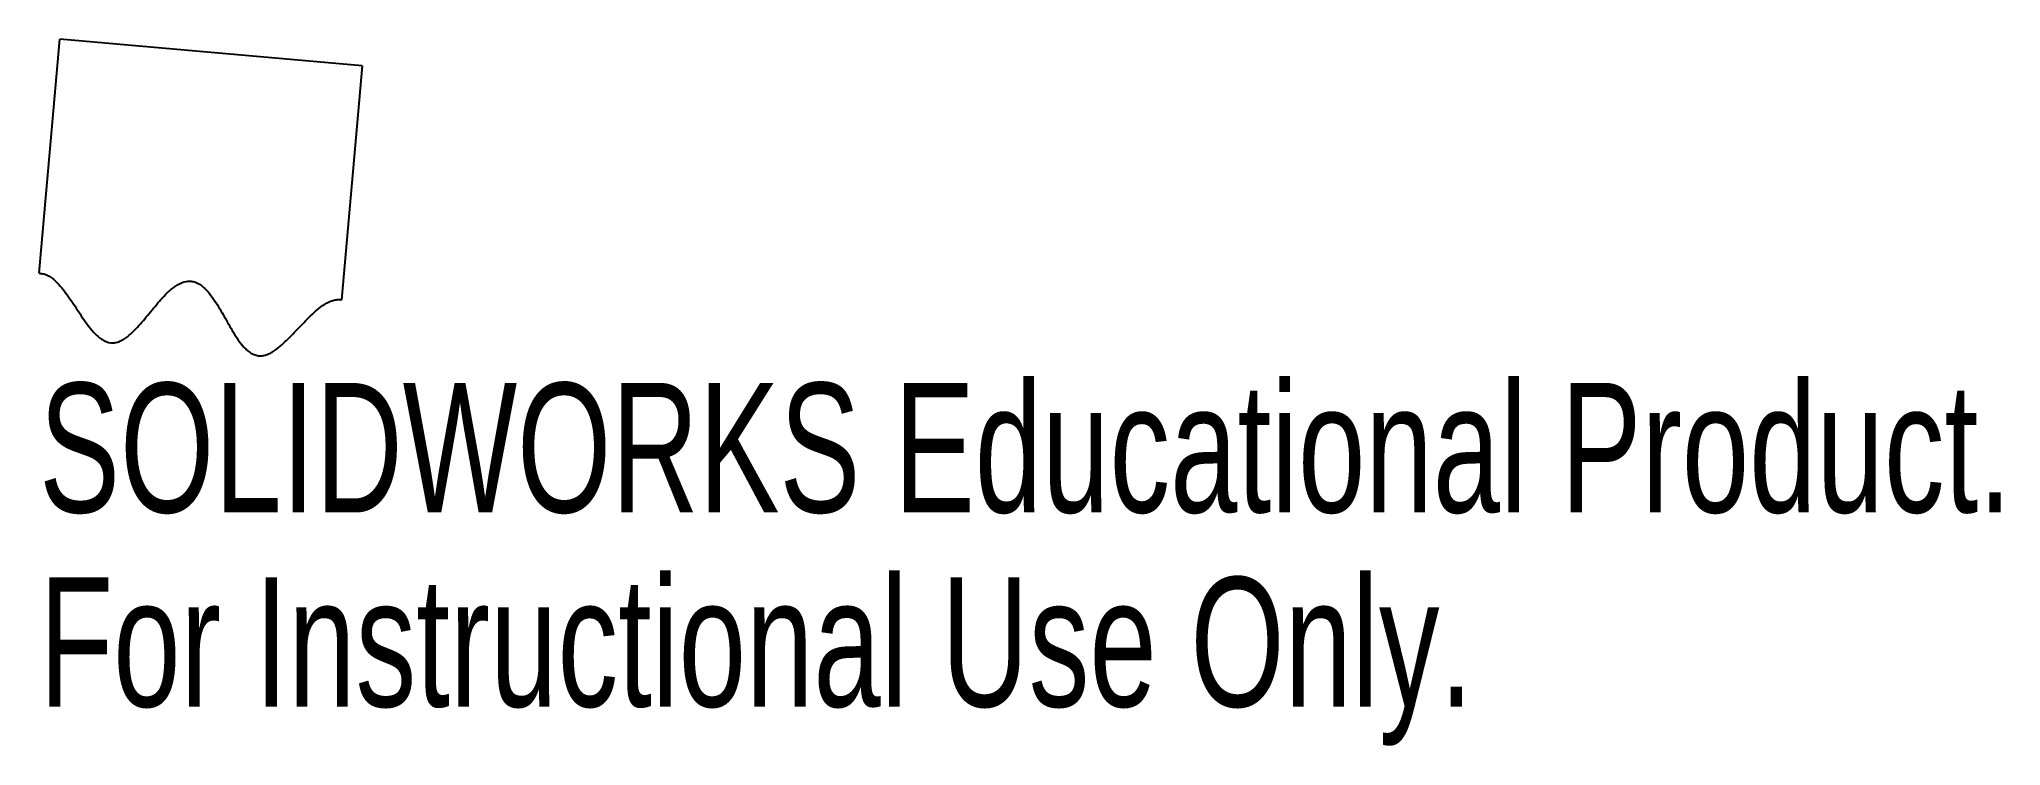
# Model space of a CAD drawing. Header units: millimetres. Extents: x 1.4 to 74.7, y 63.6 to 90.
import ezdxf

# ---------------------------------------------------------------- set-up
doc = ezdxf.new("R2010")
doc.units = ezdxf.units.MM
doc.styles.add('SLDTEXTSTYLE0', font='TXT', dxfattribs={"width": 0.7})

msp = doc.modelspace()

# ---------------------------------------------------------------- linework, layer by layer
at = {"color": 7, "linetype": 'Continuous', "lineweight": 25}
for p, q in [((1.418, 81.237), (2.182, 89.974)), ((13.475, 88.986), (2.182, 89.974)), ((13.475, 88.986), (12.71, 80.249))]:
    msp.add_line(p, q, dxfattribs=at)
msp.add_open_spline([(1.418, 81.237), (1.434, 81.237), (1.465, 81.235), (1.55, 81.225), (1.676, 81.188), (1.876, 81.08), (2.094, 80.891), (2.317, 80.634), (2.519, 80.359), (2.709, 80.077), (2.958, 79.698), (3.211, 79.32), (3.469, 79.013), (3.635, 78.857), (3.816, 78.722), (4.029, 78.636), (4.258, 78.643), (4.418, 78.69), (4.572, 78.769), (4.758, 78.899), (4.97, 79.095), (5.199, 79.346), (5.418, 79.607), (5.634, 79.87), (5.851, 80.132), (6.078, 80.386), (6.322, 80.624), (6.594, 80.829), (6.862, 80.94), (7.091, 80.947), (7.313, 80.895), (7.555, 80.734), (7.785, 80.483), (7.983, 80.205), (8.161, 79.915), (8.33, 79.62), (8.496, 79.323), (8.667, 79.028), (8.85, 78.741), (9.026, 78.513), (9.189, 78.354), (9.328, 78.252), (9.48, 78.182), (9.647, 78.152), (9.816, 78.167), (9.975, 78.22), (10.129, 78.3), (10.318, 78.426), (10.537, 78.612), (10.781, 78.85), (11.016, 79.096), (11.249, 79.344), (11.486, 79.588), (11.733, 79.823), (11.999, 80.036), (12.247, 80.182), (12.465, 80.25), (12.592, 80.26), (12.672, 80.255), (12.698, 80.251), (12.71, 80.249)], degree=3, knots=[0, 0, 0, 0, 0.003054, 0.006125, 0.016601, 0.028095, 0.050059, 0.072045, 0.094039, 0.116034, 0.13803, 0.182012, 0.203998, 0.215675, 0.225997, 0.247803, 0.258427, 0.269732, 0.280017, 0.291731, 0.313712, 0.335705, 0.357701, 0.379697, 0.401692, 0.423686, 0.445677, 0.467644, 0.489534, 0.500476, 0.511452, 0.533353, 0.555324, 0.577315, 0.599309, 0.621304, 0.643301, 0.665294, 0.68729, 0.709269, 0.720951, 0.731268, 0.742496, 0.753192, 0.763682, 0.775148, 0.785437, 0.797145, 0.819133, 0.841127, 0.863122, 0.885119, 0.907113, 0.929107, 0.951093, 0.973054, 0.984489, 0.99502, 0.997513, 1, 1, 1, 1], dxfattribs=at)

# ---------------------------------------------------------------- texts
at = {"color": 7, "linetype": 'Continuous', "char_height": 4.83362, "attachment_point": 1, "style": 'SLDTEXTSTYLE0'}
for s, insert in [('SOLIDWORKS Educational Product.', (1.418, 77.144)), ('For Instructional Use Only.', (1.418, 69.893))]:
    msp.add_mtext(s, dxfattribs=dict(at, insert=insert))

doc.saveas('drawing.dxf')
